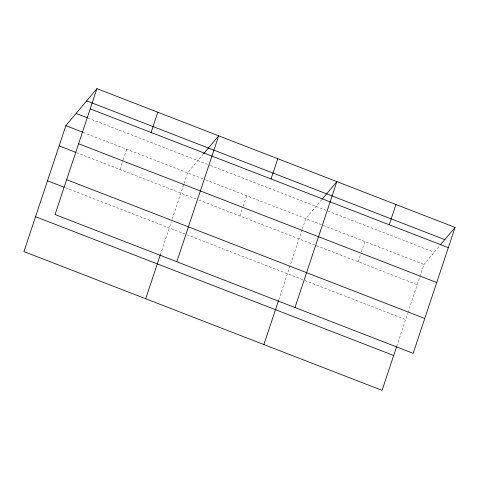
<?xml version="1.0" encoding="UTF-8"?>
<svg xmlns="http://www.w3.org/2000/svg" width="479" height="479" viewBox="0 0 479 479"><rect width="100%" height="100%" fill="white"/><g stroke="black" fill="none" stroke-linecap="round" stroke-linejoin="round"><path stroke-width="0.36" stroke-dasharray="2.4 1.8" d="M119.984 169.506L123.001 160.429M123.235 159.735L126.719 149.262M160.357 254.738L171.35 221.693M172.278 218.903L183.882 184.02M184.116 183.325L187.6 172.853L203.144 154.34M239.955 215.993L242.973 206.922M243.206 206.221L246.691 195.749M278.778 299.83L302.063 229.818M302.297 229.124L305.782 218.652L321.804 199.563M358.136 261.791L360.459 254.81M361.388 252.02L364.872 241.548M396.72 346.335L407.713 313.284M407.946 312.589L423.963 264.45L439.985 245.362M87.855 118.008L209.676 165.213M210.371 165.483L434.219 252.229M83.13 132.372L204.976 179.589M205.671 179.859L423.963 264.45M76.4 152.615L196.156 199.024M198.941 200.102L417.227 284.694M65.491 187.756L304.129 280.233M304.824 280.502L405.629 319.565"/><path stroke-width="0.72" d="M96.926 88.639L55.037 214.55L413.161 353.328L455.05 227.417L96.926 88.639L65.839 125.672L23.95 251.583L382.074 390.361L396.72 346.335M151.071 132.473L157.807 112.23M145.712 298.764L160.357 254.738M176.799 261.738L218.687 135.82L203.623 153.765M271.042 178.966L277.778 158.723M263.893 344.563L278.538 300.537M294.98 307.536L336.869 181.619L322.283 198.989M389.223 224.765L395.959 204.521M440.464 244.787L455.05 227.417M86.663 100.859L444.793 239.638M90.19 108.883L448.314 247.661M76.095 113.451L87.166 117.738M65.839 125.672L82.442 132.102M78.592 143.754L436.716 282.532M59.103 145.909L75.706 152.346M66.641 179.679L424.765 318.457M47.499 180.781L64.108 187.217M35.548 216.712L393.678 355.49"/></g></svg>
